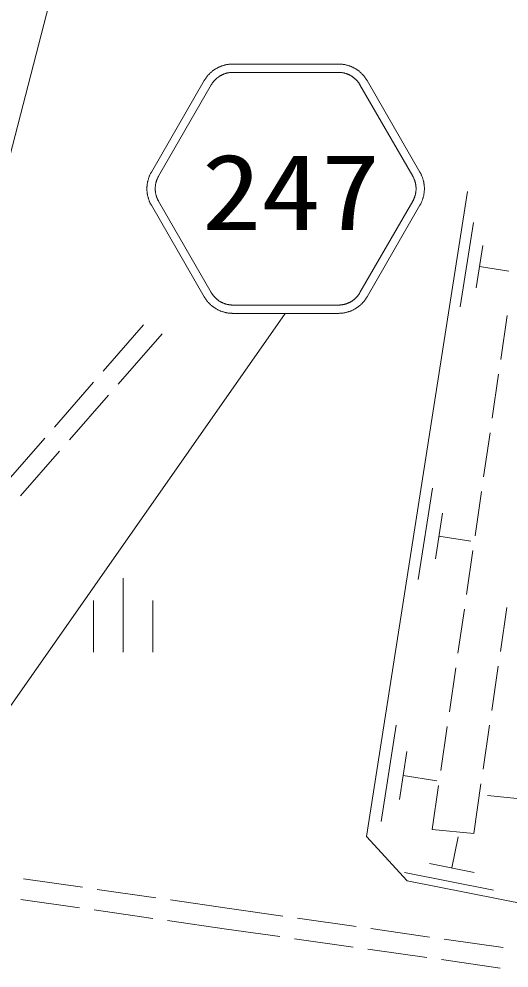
# Model space of a CAD drawing. Units: millimetres at full size, sheet at 1:1000; details may follow other scales. Extents: x 40000 to 680000, y 20000 to 380000.
# Drawn here: x 235792 to 252312, y 289023 to 320998 of the extents above; entities that cross this region are included whole.
import ezdxf
from ezdxf.enums import TextEntityAlignment as Align

# ---------------------------------------------------------------- set-up
doc = ezdxf.new("R2010")
doc.units = ezdxf.units.MM
doc.header["$LTSCALE"] = 1000
for name, color, linetype, lineweight in [('M-STR-HTXT', 7, 'Continuous', 13), ('M-STR-STRC', 7, 'Continuous', 13), ('M-WORK', 1, 'Continuous', 13)]:
    doc.layers.add(name, color=color, linetype=linetype, lineweight=lineweight)
doc.styles.add('ＭＳ ゴシック', font='')
doc.styles.get('ＭＳ ゴシック').set_extended_font_data('MS Gothic')

msp = doc.modelspace()

# ---------------------------------------------------------------- linework, layer by layer
at = {"layer": 'M-STR-HTXT'}
msp.add_lwpolyline([(229245, 292284), (239000, 330000), (264000, 330000)], dxfattribs=at)
at = {"layer": 'M-STR-STRC'}
for p, q in [((246560, 319480), (243003, 319480)), ((243003, 319200), (246560, 319200)), ((242033, 318920), (240255, 315840)), ((249308, 315840), (247530, 318920)), ((240498, 315700), (242276, 318780)), ((247287, 318780), (249065, 315700)), ((240255, 314720), (242033, 311640)), ((242276, 311780), (240498, 314860)), ((249065, 314860), (247287, 311780)), ((247530, 311640), (249308, 314720)), ((246560, 311360), (243003, 311360)), ((230439, 290641), (244769, 311080)), ((246560, 311080), (243003, 311080))]:
    msp.add_line(p, q, dxfattribs=at)
for points in [[(242033, 318920), (242043, 318937), (242054, 318954), (242065, 318971), (242075, 318987), (242087, 319004), (242098, 319020), (242110, 319036), (242122, 319051), (242135, 319067), (242147, 319082), (242160, 319097), (242174, 319112), (242187, 319127), (242201, 319141), (242215, 319155), (242229, 319169), (242244, 319183), (242258, 319196), (242273, 319209), (242288, 319222), (242304, 319235), (242319, 319247), (242335, 319259), (242351, 319271), (242368, 319282), (242384, 319293), (242401, 319304), (242418, 319314), (242435, 319325), (242452, 319335), (242469, 319344), (242487, 319354), (242505, 319363), (242522, 319371), (242540, 319380), (242559, 319388), (242577, 319395), (242595, 319403), (242614, 319410), (242633, 319417), (242652, 319423), (242670, 319429), (242689, 319435), (242709, 319440), (242728, 319445), (242747, 319450), (242767, 319454), (242786, 319459), (242806, 319462), (242825, 319466), (242845, 319469), (242864, 319471), (242884, 319473), (242904, 319475), (242924, 319477), (242944, 319478), (242964, 319479), (242983, 319480), (243003, 319480)], [(246560, 319480), (246580, 319480), (246600, 319479), (246619, 319478), (246639, 319477), (246659, 319475), (246679, 319473), (246699, 319471), (246718, 319469), (246738, 319466), (246758, 319462), (246777, 319459), (246797, 319454), (246816, 319450), (246835, 319445), (246854, 319440), (246874, 319435), (246893, 319429), (246912, 319423), (246930, 319417), (246949, 319410), (246968, 319403), (246986, 319395), (247004, 319388), (247023, 319380), (247041, 319371), (247058, 319363), (247076, 319354), (247094, 319344), (247111, 319335), (247128, 319325), (247145, 319314), (247162, 319304), (247179, 319293), (247195, 319282), (247212, 319271), (247228, 319259), (247244, 319247), (247259, 319235), (247275, 319222), (247290, 319209), (247305, 319196), (247319, 319183), (247334, 319169), (247348, 319155), (247362, 319141), (247376, 319127), (247389, 319112), (247403, 319097), (247416, 319082), (247428, 319067), (247441, 319051), (247453, 319036), (247465, 319020), (247476, 319004), (247488, 318987), (247499, 318971), (247509, 318954), (247520, 318937), (247530, 318920)], [(242276, 318780), (242283, 318793), (242291, 318805), (242299, 318818), (242307, 318830), (242316, 318843), (242325, 318855), (242333, 318867), (242343, 318879), (242352, 318890), (242361, 318902), (242371, 318913), (242381, 318924), (242391, 318935), (242401, 318946), (242412, 318956), (242423, 318967), (242433, 318977), (242445, 318987), (242456, 318997), (242467, 319006), (242479, 319016), (242490, 319025), (242502, 319034), (242514, 319043), (242527, 319051), (242539, 319060), (242551, 319068), (242564, 319076), (242577, 319083), (242590, 319091), (242603, 319098), (242616, 319105), (242629, 319112), (242643, 319118), (242656, 319125), (242670, 319131), (242684, 319137), (242697, 319142), (242711, 319147), (242725, 319152), (242739, 319157), (242754, 319162), (242768, 319166), (242782, 319170), (242797, 319174), (242811, 319178), (242826, 319181), (242840, 319184), (242855, 319187), (242870, 319189), (242884, 319191), (242899, 319193), (242914, 319195), (242929, 319196), (242944, 319198), (242959, 319199), (242973, 319199), (242988, 319200), (243003, 319200)], [(246560, 319200), (246575, 319200), (246590, 319199), (246604, 319199), (246619, 319198), (246634, 319196), (246649, 319195), (246664, 319193), (246679, 319191), (246693, 319189), (246708, 319187), (246723, 319184), (246737, 319181), (246752, 319178), (246766, 319174), (246781, 319170), (246795, 319166), (246809, 319162), (246824, 319157), (246838, 319152), (246852, 319147), (246866, 319142), (246879, 319137), (246893, 319131), (246907, 319125), (246920, 319118), (246934, 319112), (246947, 319105), (246960, 319098), (246973, 319091), (246986, 319083), (246999, 319076), (247012, 319068), (247024, 319060), (247036, 319051), (247049, 319043), (247061, 319034), (247073, 319025), (247084, 319016), (247096, 319006), (247107, 318997), (247119, 318987), (247130, 318977), (247140, 318967), (247151, 318956), (247162, 318946), (247172, 318935), (247182, 318924), (247192, 318913), (247202, 318902), (247211, 318890), (247220, 318879), (247230, 318867), (247238, 318855), (247247, 318843), (247256, 318830), (247264, 318818), (247272, 318805), (247280, 318793), (247287, 318780)], [(240255, 314720), (240245, 314737), (240236, 314755), (240227, 314772), (240218, 314790), (240209, 314808), (240201, 314826), (240193, 314844), (240186, 314863), (240178, 314881), (240171, 314900), (240165, 314919), (240159, 314937), (240153, 314956), (240147, 314976), (240142, 314995), (240137, 315014), (240133, 315033), (240128, 315053), (240124, 315072), (240121, 315092), (240118, 315111), (240115, 315131), (240112, 315151), (240110, 315171), (240109, 315190), (240107, 315210), (240106, 315230), (240105, 315250), (240105, 315270), (240105, 315290), (240105, 315310), (240106, 315329), (240107, 315349), (240109, 315369), (240110, 315389), (240112, 315409), (240115, 315428), (240118, 315448), (240121, 315468), (240124, 315487), (240128, 315507), (240133, 315526), (240137, 315546), (240142, 315565), (240147, 315584), (240153, 315603), (240159, 315622), (240165, 315641), (240171, 315660), (240178, 315678), (240186, 315697), (240193, 315715), (240201, 315734), (240209, 315752), (240218, 315770), (240227, 315787), (240236, 315805), (240245, 315822), (240255, 315840)], [(240498, 314860), (240490, 314873), (240483, 314886), (240476, 314899), (240470, 314912), (240463, 314926), (240457, 314939), (240451, 314953), (240445, 314967), (240440, 314981), (240435, 314995), (240430, 315009), (240425, 315023), (240421, 315037), (240417, 315052), (240413, 315066), (240409, 315080), (240406, 315095), (240402, 315110), (240400, 315124), (240397, 315139), (240395, 315154), (240392, 315168), (240391, 315183), (240389, 315198), (240388, 315213), (240387, 315228), (240386, 315243), (240385, 315257), (240385, 315272), (240385, 315287), (240385, 315302), (240386, 315317), (240387, 315332), (240388, 315347), (240389, 315362), (240391, 315376), (240392, 315391), (240395, 315406), (240397, 315421), (240400, 315435), (240402, 315450), (240406, 315465), (240409, 315479), (240413, 315494), (240417, 315508), (240421, 315522), (240425, 315537), (240430, 315551), (240435, 315565), (240440, 315579), (240445, 315593), (240451, 315606), (240457, 315620), (240463, 315634), (240470, 315647), (240476, 315660), (240483, 315674), (240490, 315687), (240498, 315700)], [(249065, 315700), (249073, 315687), (249080, 315674), (249087, 315660), (249093, 315647), (249100, 315634), (249106, 315620), (249112, 315606), (249118, 315593), (249123, 315579), (249128, 315565), (249133, 315551), (249138, 315537), (249142, 315522), (249146, 315508), (249150, 315494), (249154, 315479), (249157, 315465), (249161, 315450), (249163, 315435), (249166, 315421), (249168, 315406), (249171, 315391), (249172, 315376), (249174, 315362), (249175, 315347), (249176, 315332), (249177, 315317), (249178, 315302), (249178, 315287), (249178, 315272), (249178, 315257), (249177, 315243), (249176, 315228), (249175, 315213), (249174, 315198), (249172, 315183), (249171, 315168), (249168, 315154), (249166, 315139), (249163, 315124), (249161, 315110), (249157, 315095), (249154, 315080), (249150, 315066), (249146, 315052), (249142, 315037), (249138, 315023), (249133, 315009), (249128, 314995), (249123, 314981), (249118, 314967), (249112, 314953), (249106, 314939), (249100, 314926), (249093, 314912), (249087, 314899), (249080, 314886), (249073, 314873), (249065, 314860)], [(249308, 315840), (249318, 315822), (249327, 315805), (249336, 315787), (249345, 315770), (249354, 315752), (249362, 315734), (249370, 315715), (249377, 315697), (249385, 315678), (249392, 315660), (249398, 315641), (249404, 315622), (249410, 315603), (249416, 315584), (249421, 315565), (249426, 315546), (249431, 315526), (249435, 315507), (249439, 315487), (249442, 315468), (249445, 315448), (249448, 315428), (249451, 315409), (249453, 315389), (249454, 315369), (249456, 315349), (249457, 315329), (249458, 315310), (249458, 315290), (249458, 315270), (249458, 315250), (249457, 315230), (249456, 315210), (249454, 315190), (249453, 315171), (249451, 315151), (249448, 315131), (249445, 315111), (249442, 315092), (249439, 315072), (249435, 315053), (249431, 315033), (249426, 315014), (249421, 314995), (249416, 314976), (249410, 314956), (249404, 314937), (249398, 314919), (249392, 314900), (249385, 314881), (249377, 314863), (249370, 314844), (249362, 314826), (249354, 314808), (249345, 314790), (249336, 314772), (249327, 314755), (249318, 314737), (249308, 314720)], [(243003, 311360), (242988, 311360), (242973, 311360), (242958, 311361), (242943, 311362), (242928, 311363), (242912, 311365), (242897, 311366), (242882, 311369), (242867, 311371), (242852, 311373), (242838, 311376), (242823, 311379), (242808, 311383), (242793, 311386), (242779, 311390), (242764, 311395), (242749, 311399), (242735, 311404), (242721, 311409), (242706, 311414), (242692, 311419), (242678, 311425), (242664, 311431), (242651, 311437), (242637, 311444), (242623, 311451), (242610, 311458), (242596, 311465), (242583, 311472), (242570, 311480), (242557, 311488), (242545, 311496), (242532, 311505), (242519, 311513), (242507, 311522), (242495, 311531), (242483, 311540), (242471, 311550), (242459, 311560), (242448, 311569), (242437, 311580), (242426, 311590), (242415, 311600), (242404, 311611), (242393, 311622), (242383, 311633), (242373, 311645), (242363, 311656), (242353, 311668), (242344, 311679), (242335, 311691), (242325, 311704), (242317, 311716), (242308, 311728), (242300, 311741), (242291, 311754), (242284, 311767), (242276, 311780)], [(247287, 311780), (247280, 311767), (247272, 311754), (247263, 311741), (247255, 311728), (247246, 311716), (247238, 311704), (247228, 311691), (247219, 311679), (247210, 311668), (247200, 311656), (247190, 311645), (247180, 311633), (247170, 311622), (247159, 311611), (247148, 311600), (247137, 311590), (247126, 311580), (247115, 311569), (247104, 311560), (247092, 311550), (247080, 311540), (247068, 311531), (247056, 311522), (247044, 311513), (247031, 311505), (247019, 311496), (247006, 311488), (246993, 311480), (246980, 311472), (246967, 311465), (246953, 311458), (246940, 311451), (246926, 311444), (246912, 311437), (246899, 311431), (246885, 311425), (246871, 311419), (246857, 311414), (246842, 311409), (246828, 311404), (246814, 311399), (246799, 311395), (246784, 311390), (246770, 311386), (246755, 311383), (246740, 311379), (246726, 311376), (246711, 311373), (246696, 311371), (246681, 311369), (246666, 311366), (246651, 311365), (246635, 311363), (246620, 311362), (246605, 311361), (246590, 311360), (246575, 311360), (246560, 311360)], [(243003, 311080), (242983, 311080), (242963, 311081), (242943, 311081), (242922, 311083), (242902, 311084), (242882, 311086), (242862, 311089), (242842, 311091), (242822, 311095), (242802, 311098), (242782, 311102), (242763, 311106), (242743, 311110), (242723, 311115), (242704, 311121), (242684, 311126), (242665, 311132), (242646, 311138), (242627, 311145), (242608, 311152), (242589, 311159), (242570, 311167), (242551, 311175), (242533, 311183), (242515, 311192), (242497, 311201), (242479, 311210), (242461, 311220), (242443, 311230), (242426, 311240), (242409, 311251), (242392, 311262), (242375, 311273), (242358, 311284), (242342, 311296), (242325, 311308), (242309, 311321), (242294, 311333), (242278, 311346), (242263, 311359), (242248, 311373), (242233, 311387), (242218, 311401), (242204, 311415), (242190, 311430), (242176, 311444), (242163, 311459), (242150, 311475), (242137, 311490), (242124, 311506), (242112, 311522), (242100, 311538), (242088, 311555), (242076, 311571), (242065, 311588), (242054, 311605), (242044, 311622), (242033, 311640)], [(247530, 311640), (247519, 311622), (247509, 311605), (247498, 311588), (247487, 311571), (247475, 311555), (247463, 311538), (247451, 311522), (247439, 311506), (247426, 311490), (247413, 311475), (247400, 311459), (247387, 311444), (247373, 311430), (247359, 311415), (247345, 311401), (247330, 311387), (247315, 311373), (247300, 311359), (247285, 311346), (247269, 311333), (247254, 311321), (247238, 311308), (247221, 311296), (247205, 311284), (247188, 311273), (247171, 311262), (247154, 311251), (247137, 311240), (247120, 311230), (247102, 311220), (247084, 311210), (247066, 311201), (247048, 311192), (247030, 311183), (247012, 311175), (246993, 311167), (246974, 311159), (246955, 311152), (246936, 311145), (246917, 311138), (246898, 311132), (246879, 311126), (246859, 311121), (246840, 311115), (246820, 311110), (246801, 311106), (246781, 311102), (246761, 311098), (246741, 311095), (246721, 311091), (246701, 311089), (246681, 311086), (246661, 311084), (246641, 311083), (246620, 311081), (246600, 311081), (246580, 311080), (246560, 311080)]]:
    msp.add_lwpolyline(points, dxfattribs=at)
at = {"layer": 'M-WORK'}
for p, q in [((247506, 293453), (250913, 315186)), ((250666, 311300), (251111, 314144)), ((251204, 311944), (251427, 313366)), ((251315, 312655), (252311, 312499)), ((252248, 311011), (252032, 309526)), ((238633, 309133), (239992, 310690)), ((240617, 310385), (239139, 308695)), ((251960, 309032), (251743, 307547)), ((236989, 307250), (238304, 308756)), ((238809, 308318), (237492, 306813)), ((251671, 307053), (251455, 305568)), ((235345, 305366), (236660, 306873)), ((237163, 306437), (235846, 304932)), ((249247, 302110), (249729, 305187)), ((251383, 305074), (251166, 303589)), ((249829, 302807), (250070, 304345)), ((249949, 303576), (251026, 303407)), ((251094, 303094), (250878, 301610)), ((239304, 299661), (239304, 302161)), ((238304, 299661), (238304, 301411)), ((240304, 299661), (240304, 301411)), ((250806, 301115), (250589, 299631)), ((252022, 299683), (252240, 301167)), ((250517, 299136), (250301, 297652)), ((251731, 297704), (251949, 299188)), ((248003, 293965), (248511, 297206)), ((250229, 297157), (250012, 295673)), ((251440, 295726), (251658, 297210)), ((248617, 294699), (248870, 296320)), ((248743, 295509), (249878, 295332)), ((249940, 295178), (249724, 293693)), ((251120, 293551), (251367, 295231)), ((253382, 294655), (251589, 294833)), ((249724, 293693), (251120, 293551)), ((248880, 291956), (247506, 293453)), ((250382, 292393), (250592, 293443)), ((251132, 292242), (249632, 292543)), ((235949, 292027), (237929, 291743)), ((251792, 291642), (248792, 292243)), ((253960, 290950), (248880, 291956)), ((238424, 291671), (240403, 291387)), ((235850, 291334), (237829, 291050)), ((240898, 291316), (242884, 291030)), ((238324, 290978), (240304, 290694)), ((242884, 291030), (244685, 290773)), ((245180, 290703), (247160, 290421)), ((240799, 290623), (242785, 290337)), ((242785, 290337), (244587, 290080)), ((247655, 290350), (249635, 290068)), ((245082, 290010), (247062, 289728)), ((250130, 289998), (252110, 289716)), ((247557, 289657), (249537, 289375)), ((250032, 289305), (252012, 289023))]:
    msp.add_line(p, q, dxfattribs=at)

# ---------------------------------------------------------------- texts
at = {"layer": 'M-STR-STRC', "style": 'ＭＳ ゴシック', "width": 1.15}
msp.add_text('247', height=2566, dxfattribs=at).set_placement((241951, 313119), align=Align.BOTTOM_LEFT)

doc.saveas('drawing.dxf')
